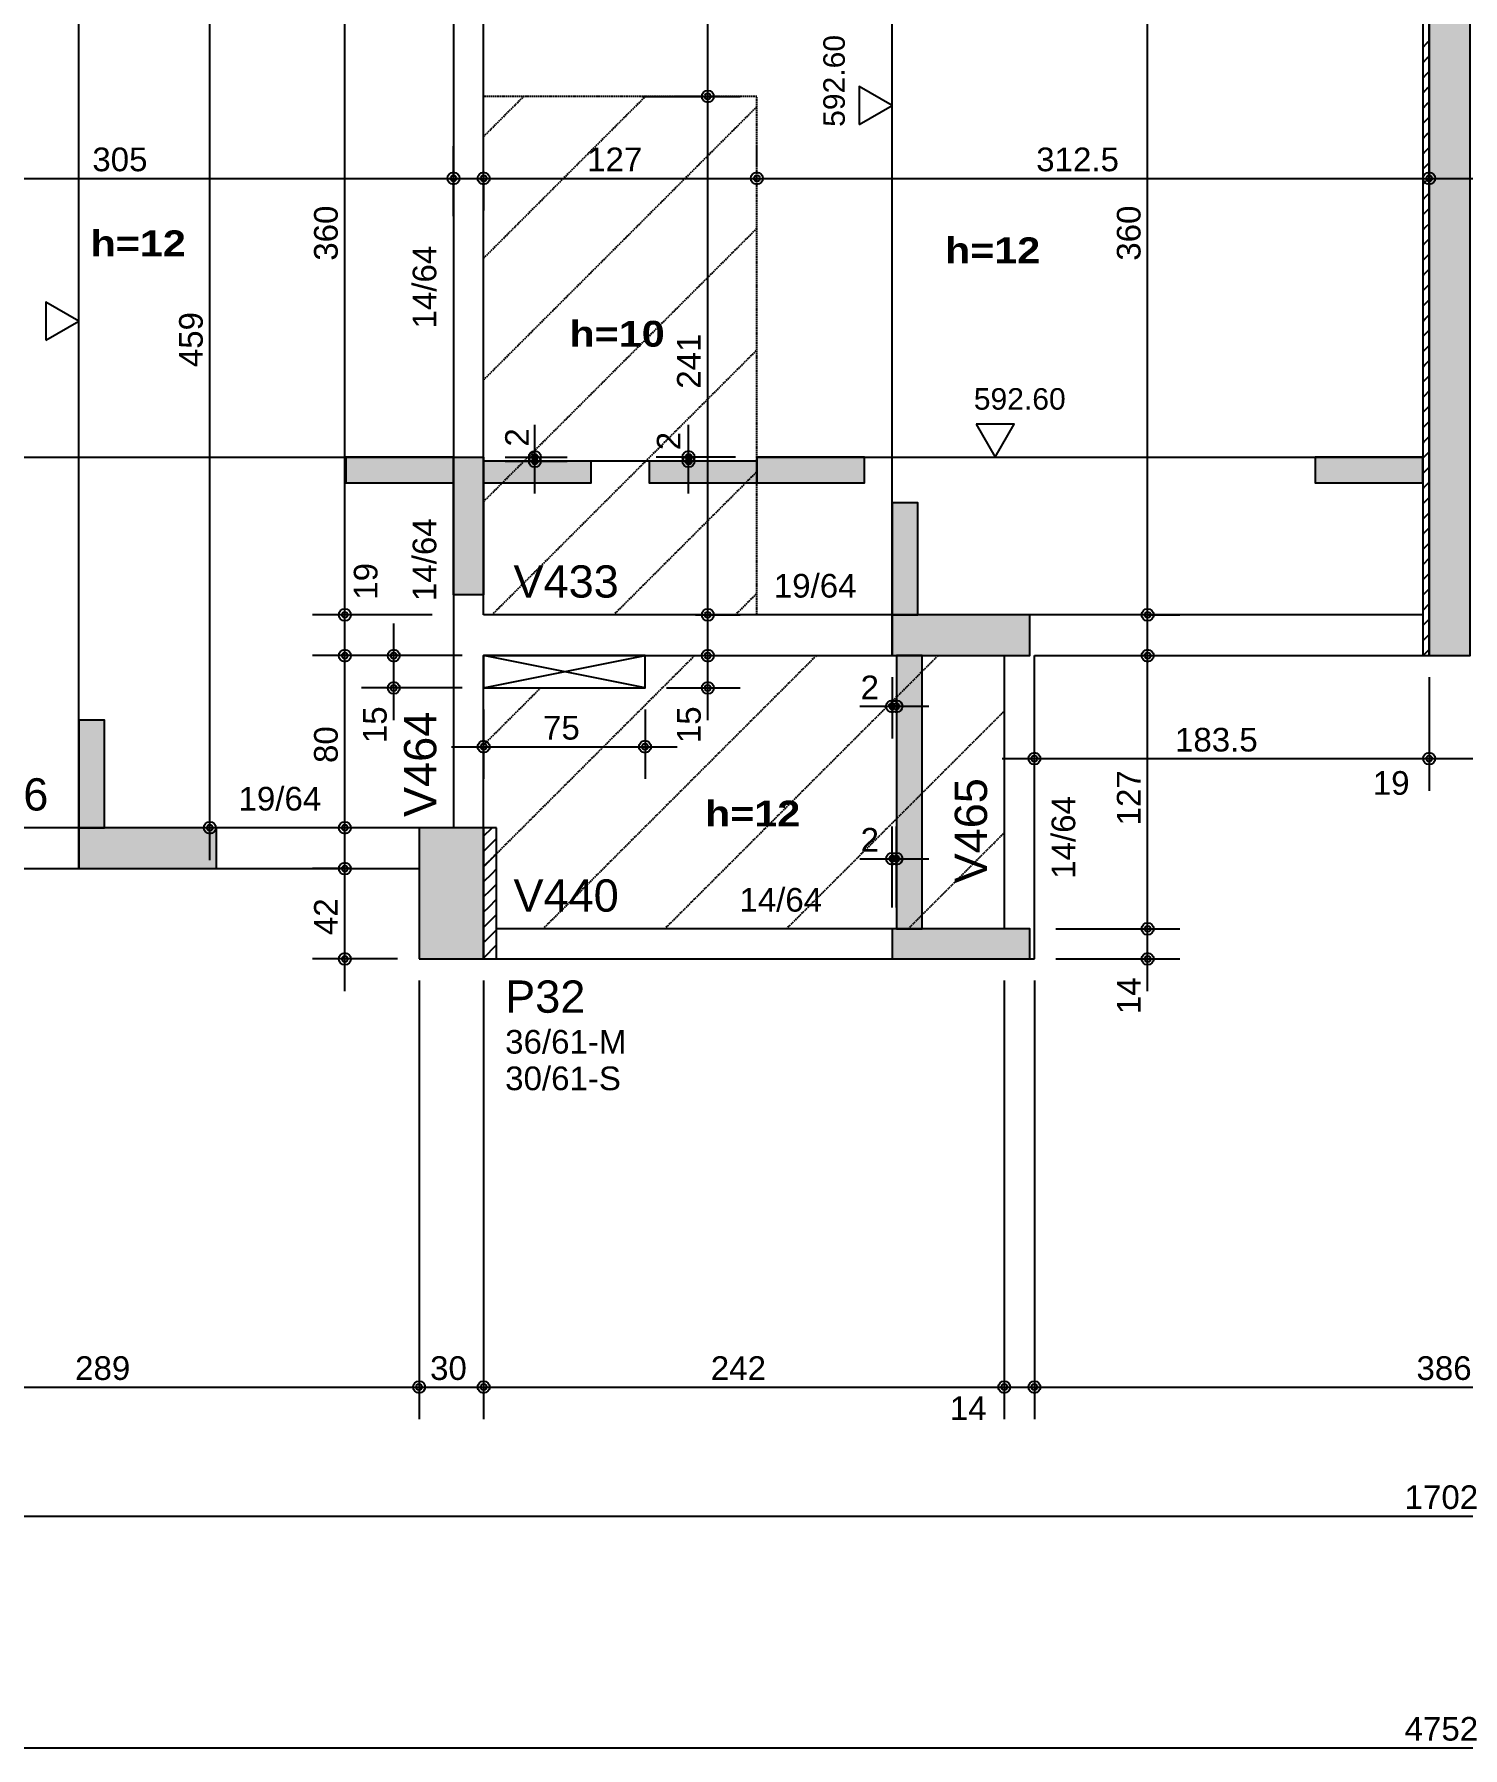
# Model space of a CAD drawing. Extents: x 0 to 7795, y 0 to 4205.
# Drawn here: x 2295 to 2959, y 1625 to 2422 of the extents above; entities that cross this region are included whole.
import ezdxf

# ---------------------------------------------------------------- set-up
doc = ezdxf.new("R2010")
doc.units = 0
doc.header["$MEASUREMENT"] = 0
doc.linetypes.add('ESTILO_TQS_0001', pattern=[1, 0.7, -0.3])
for name, color, linetype in [('MTH-224', 4, 'CONTINUOUS'), ('MTH-230', 1, 'CONTINUOUS'), ('MTH-COTAS7', 31, 'CONTINUOUS'), ('MTH-DIM-PILAR', 3, 'CONTINUOUS'), ('MTH-DIM-VIGA', 3, 'CONTINUOUS'), ('MTH-FACE-VIGA', 7, 'CONTINUOUS'), ('MTH-LINHA-SEÇÃO', 16, 'CONTINUOUS'), ('MTH-PILAR-SEGUE', 5, 'CONTINUOUS'), ('MTH-SIMB_COTA', 3, 'CONTINUOUS'), ('MTH-SOMBRA21', 150, 'CONTINUOUS'), ('MTH-SOMBRA25', 253, 'CONTINUOUS'), ('MTH-TIT1-VIGA', 5, 'CONTINUOUS'), ('MTH-TRACEJADO-216', 1, 'CONTINUOUS'), ('MTH-TXT', 4, 'CONTINUOUS'), ('MTH-TXT-NEGRITO', 5, 'CONTINUOUS')]:
    doc.layers.add(name, color=color, linetype=linetype)
doc.styles.add('TQS_ARIAL', font='arial.ttf')
doc.styles.add('TQS_ARIAL_BLACK', font='ariblk.ttf')

msp = doc.modelspace()

# ---------------------------------------------------------------- linework, layer by layer
at = {"layer": 'MTH-224', "linetype": 'Continuous'}
for points in [[(2678.087897, 2380.134453), (2693.386367, 2388.967456), (2678.087897, 2397.799581), (2678.087897, 2380.134453)], [(2300.035926, 2279.867062), (2315.334396, 2288.700066), (2300.035926, 2297.53219), (2300.035926, 2279.867062)], [(2732.510744, 2240.790798), (2741.343747, 2225.492328), (2750.175872, 2240.790798), (2732.510744, 2240.790798)]]:
    msp.add_lwpolyline(points, dxfattribs=at)
at = {"layer": 'MTH-230', "linetype": 'Continuous'}
for p, q in [((2503.511363, 2118.135498), (2578.511366, 2133.135498)), ((2578.511366, 2118.135498), (2503.511363, 2133.135498))]:
    msp.add_line(p, q, dxfattribs=at)
at = {"layer": 'MTH-COTAS7', "linetype": 'Continuous'}
for p, q in [((2376.242873, 2038.143101), (2376.242873, 2527.13677)), ((2438.970528, 2137.135501), (2438.970528, 2527.13677)), ((2607.698654, 2378.135439), (2607.698654, 2527.13677)), ((2812.152631, 2137.135501), (2812.152631, 2527.13677)), ((2607.698654, 2137.135501), (2607.698654, 2408.135439)), ((2577.01138, 2393.135439), (2622.698654, 2393.135439)), ((2612.698654, 2393.135439), (2592.698654, 2393.135439)), ((2489.511361, 2337.386135), (2489.511361, 2370.038858)), ((2630.511399, 2360.593422), (2630.511399, 2370.038858)), ((2630.511399, 2360.593422), (2630.511399, 2370.038858)), ((2169.511366, 2355.038858), (2504.511361, 2355.038858)), ((2488.511361, 2355.038858), (2645.511399, 2355.038858)), ((2503.511361, 2356.083774), (2503.511361, 2340.038858)), ((2615.511399, 2355.038858), (2958.011366, 2355.038858)), ((2943.011366, 2353.603166), (2943.011366, 2340.038858)), ((2947.011366, 2355.038858), (3289.511365, 2355.038858)), ((2527.308601, 2208.492328), (2527.308601, 2240.492328)), ((2598.749371, 2208.492328), (2598.749371, 2240.492328)), ((2513.511361, 2225.492328), (2542.308601, 2225.492328)), ((2513.511361, 2223.492328), (2542.308601, 2223.492328)), ((2620.511399, 2225.492328), (2583.749371, 2225.492328)), ((2620.511399, 2223.492328), (2583.749371, 2223.492328)), ((2438.970528, 2118.135501), (2438.970528, 2167.135501)), ((2469.511361, 2152.135501), (2423.970528, 2152.135501)), ((2479.511361, 2152.135501), (2423.970528, 2152.135501)), ((2602.041031, 2152.135501), (2622.698654, 2152.135501)), ((2812.335759, 2152.135501), (2827.152631, 2152.135501)), ((2438.970528, 2038.142044), (2438.970528, 2148.135501)), ((2461.710906, 2103.135498), (2461.710906, 2148.135498)), ((2607.698654, 2103.135498), (2607.698654, 2148.135501)), ((2812.152631, 1991.135501), (2812.152631, 2148.135501)), ((2479.511361, 2133.135501), (2423.970528, 2133.135501)), ((2479.511361, 2133.135501), (2423.970528, 2133.135501)), ((2493.511363, 2133.135498), (2446.710906, 2133.135498)), ((2588.511379, 2133.135501), (2622.698654, 2133.135501)), ((2814.204909, 2133.135501), (2827.152631, 2133.135501)), ((2693.386367, 2123.136558), (2693.386367, 2094.585297)), ((2695.386367, 2123.135501), (2695.386367, 2094.585297)), ((2943.011366, 2123.135501), (2943.011366, 2070.275959)), ((2943.011366, 2123.135501), (2943.011366, 2070.275959)), ((2493.511363, 2118.135498), (2446.710906, 2118.135498)), ((2588.511366, 2118.135498), (2622.698654, 2118.135498)), ((2503.511361, 2108.135498), (2503.511361, 2075.821089)), ((2578.511366, 2108.135498), (2578.511366, 2075.821089)), ((2678.386367, 2109.585297), (2710.386367, 2109.585297)), ((2759.511368, 1992.135501), (2759.511368, 2100.275959)), ((2488.511361, 2090.821089), (2593.511366, 2090.821089)), ((2744.511368, 2085.275959), (2958.011366, 2085.275959)), ((2928.011366, 2085.275959), (2977.011366, 2085.275959)), ((2947.011366, 2085.275959), (3160.511364, 2085.275959)), ((2369.334396, 2053.143101), (2361.242873, 2053.143101)), ((2445.927879, 2053.142044), (2423.970528, 2053.142044)), ((2438.970528, 1977.135463), (2438.970528, 2049.142044)), ((2693.386367, 2016.135501), (2693.386367, 2053.739065)), ((2695.386367, 2016.135501), (2695.386367, 2053.739065)), ((2441.927367, 2034.142044), (2423.970528, 2034.142044)), ((2678.386367, 2038.739065), (2710.386367, 2038.739065)), ((2812.152631, 1977.135501), (2812.152631, 2021.135501)), ((2769.511368, 2006.135501), (2827.152631, 2006.135501)), ((2769.511368, 2006.135501), (2827.152631, 2006.135501)), ((2463.511366, 1992.135463), (2423.970528, 1992.135463)), ((2769.511368, 1992.135501), (2827.152631, 1992.135501)), ((2473.511366, 1982.135463), (2473.511366, 1778.135501)), ((2473.511366, 1982.135463), (2473.511366, 1778.135501)), ((2503.511366, 1982.135463), (2503.511366, 1778.135501)), ((2503.511366, 1982.135463), (2503.511366, 1778.135501)), ((2745.511368, 1982.135501), (2745.511368, 1778.135501)), ((2745.511368, 1982.135501), (2745.511368, 1778.135501)), ((2759.511368, 1982.135501), (2759.511368, 1778.135501)), ((2759.511368, 1982.135501), (2759.511368, 1778.135501)), ((2169.511366, 1793.135501), (2488.511366, 1793.135501)), ((2458.511366, 1793.135501), (2518.511366, 1793.135501)), ((2488.511366, 1793.135501), (2760.511368, 1793.135501)), ((2730.511368, 1793.135501), (2774.511368, 1793.135501)), ((2744.511368, 1793.135501), (3160.511364, 1793.135501)), ((2086.511366, 1733.135501), (3818.511366, 1733.135501)), ((561.511366, 1625.451785), (5343.511366, 1625.451785))]:
    msp.add_line(p, q, dxfattribs=at)
at = {"layer": 'MTH-FACE-VIGA', "linetype": 'Continuous'}
for p, q in [((2940.011366, 2415.810431), (2942.158258, 2417.957322)), ((2942.158258, 2417.957322), (2943.011366, 2418.810431)), ((2940.011366, 2408.739363), (2942.104554, 2410.83255)), ((2942.104554, 2410.83255), (2943.011366, 2411.739363)), ((2940.011366, 2401.668295), (2942.05085, 2403.707778)), ((2942.05085, 2403.707778), (2943.011366, 2404.668295)), ((2940.011366, 2394.597227), (2941.997145, 2396.583006)), ((2941.943441, 2389.458234), (2943.011366, 2390.526159)), ((2941.997145, 2396.583006), (2943.011366, 2397.597227)), ((2940.011366, 2387.526159), (2941.943441, 2389.458234)), ((2940.011366, 2380.455092), (2941.889737, 2382.333462)), ((2941.889737, 2382.333462), (2943.011366, 2383.455092)), ((2940.011366, 2373.384024), (2941.836033, 2375.20869)), ((2941.836033, 2375.20869), (2943.011366, 2376.384024)), ((2940.011366, 2366.312956), (2941.782329, 2368.083918)), ((2941.782329, 2368.083918), (2943.011366, 2369.312956)), ((2940.011366, 2359.241888), (2941.728625, 2360.959146)), ((2941.728625, 2360.959146), (2943.011366, 2362.241888)), ((2940.011366, 2352.17082), (2941.674921, 2353.834374)), ((2941.674921, 2353.834374), (2943.011366, 2355.17082)), ((2940.011366, 2345.099753), (2941.621216, 2346.709602)), ((2941.621216, 2346.709602), (2943.011366, 2348.099753)), ((2940.011366, 2338.028685), (2941.567512, 2339.584831)), ((2941.513808, 2332.460059), (2943.011366, 2333.957617)), ((2941.567512, 2339.584831), (2943.011366, 2341.028685)), ((2940.011366, 2330.957617), (2941.513808, 2332.460059)), ((2941.460104, 2325.335287), (2943.011366, 2326.886549)), ((2940.011366, 2323.886549), (2941.460104, 2325.335287)), ((2940.011366, 2316.815481), (2941.4064, 2318.210515)), ((2941.4064, 2318.210515), (2943.011366, 2319.815481)), ((2940.011366, 2309.744414), (2941.352696, 2311.085743)), ((2941.352696, 2311.085743), (2943.011366, 2312.744414)), ((2940.011366, 2302.673346), (2941.298992, 2303.960971)), ((2941.298992, 2303.960971), (2943.011366, 2305.673346)), ((2940.011366, 2295.602278), (2941.245287, 2296.836199)), ((2941.245287, 2296.836199), (2943.011366, 2298.602278)), ((2940.011366, 2288.53121), (2941.191583, 2289.711427)), ((2941.191583, 2289.711427), (2943.011366, 2291.53121)), ((2940.011366, 2281.460142), (2941.137879, 2282.586655)), ((2941.137879, 2282.586655), (2943.011366, 2284.460142)), ((2940.011366, 2274.389074), (2941.084175, 2275.461883)), ((2941.030471, 2268.337111), (2943.011366, 2270.318007)), ((2941.084175, 2275.461883), (2943.011366, 2277.389074)), ((2940.011366, 2267.318007), (2941.030471, 2268.337111)), ((2940.976767, 2261.212339), (2943.011366, 2263.246939)), ((2940.011366, 2260.246939), (2940.976767, 2261.212339)), ((2940.923063, 2254.087567), (2943.011366, 2256.175871)), ((2940.011366, 2253.175871), (2940.923063, 2254.087567)), ((2940.011366, 2246.104803), (2940.869358, 2246.962795)), ((2940.869358, 2246.962795), (2943.011366, 2249.104803)), ((2940.011366, 2239.033735), (2940.815654, 2239.838023)), ((2940.815654, 2239.838023), (2943.011366, 2242.033735)), ((2940.011366, 2231.962668), (2940.76195, 2232.713251)), ((2940.76195, 2232.713251), (2943.011366, 2234.962668)), ((2940.011366, 2224.8916), (2940.708246, 2225.588479)), ((2940.708246, 2225.588479), (2943.011366, 2227.8916)), ((2940.011366, 2217.820532), (2940.654542, 2218.463707)), ((2940.654542, 2218.463707), (2943.011366, 2220.820532)), ((2940.011366, 2210.749464), (2940.600838, 2211.338935)), ((2940.547134, 2204.214163), (2943.011366, 2206.678396)), ((2940.600838, 2211.338935), (2943.011366, 2213.749464)), ((2940.011366, 2203.678396), (2940.547134, 2204.214163)), ((2940.493429, 2197.089392), (2943.011366, 2199.607329)), ((2940.011366, 2196.607329), (2940.493429, 2197.089392)), ((2940.439725, 2189.96462), (2943.011366, 2192.536261)), ((2940.011366, 2189.536261), (2940.439725, 2189.96462)), ((2940.011366, 2182.465193), (2940.386021, 2182.839848)), ((2940.386021, 2182.839848), (2943.011366, 2185.465193)), ((2940.011366, 2175.394125), (2940.332317, 2175.715076)), ((2940.332317, 2175.715076), (2943.011366, 2178.394125)), ((2940.011366, 2168.323057), (2940.278613, 2168.590304)), ((2940.278613, 2168.590304), (2943.011366, 2171.323057)), ((2940.011366, 2161.251989), (2940.224909, 2161.465532)), ((2940.224909, 2161.465532), (2943.011366, 2164.251989)), ((2940.011366, 2154.180922), (2940.171205, 2154.34076)), ((2940.171205, 2154.34076), (2943.011366, 2157.180922)), ((2940.011366, 2147.109854), (2940.1175, 2147.215988)), ((2940.063796, 2140.091216), (2943.011366, 2143.038786)), ((2940.1175, 2147.215988), (2943.011366, 2150.109854)), ((2940.011366, 2140.038786), (2940.063796, 2140.091216)), ((2940.179149, 2133.135501), (2943.011366, 2135.967718)), ((2503.511366, 2049.234312), (2507.412555, 2053.135501)), ((2503.511366, 2042.163244), (2508.968939, 2047.620817)), ((2508.968939, 2047.620817), (2509.511366, 2048.163244)), ((2503.511366, 2035.092177), (2508.19755, 2039.77836)), ((2508.19755, 2039.77836), (2509.511366, 2041.092177)), ((2503.511366, 2028.021109), (2507.426162, 2031.935904)), ((2507.426162, 2031.935904), (2509.511366, 2034.021109)), ((2503.511366, 2020.950041), (2506.654773, 2024.093447)), ((2506.654773, 2024.093447), (2509.511366, 2026.950041)), ((2503.511366, 2013.878973), (2505.883384, 2016.250991)), ((2505.883384, 2016.250991), (2509.511366, 2019.878973)), ((2503.511366, 2006.807905), (2505.111995, 2008.408534)), ((2505.111995, 2008.408534), (2509.511366, 2012.807905)), ((2503.511366, 1999.736838), (2504.340607, 2000.566078)), ((2504.340607, 2000.566078), (2509.511366, 2005.736838)), ((2503.511366, 1992.66577), (2503.569218, 1992.723621)), ((2503.569218, 1992.723621), (2509.511366, 1998.66577))]:
    msp.add_line(p, q, dxfattribs=at)
for points in [[(2943.011366, 2531.13677), (2940.011366, 2531.13677), (2940.011366, 2133.135501), (2943.011366, 2133.135501), (2943.011366, 2531.13677)], [(2489.511361, 2512.13677), (2489.511361, 2142.635501)], [(2503.511361, 2152.135501), (2503.511361, 2512.13677)], [(2752.511368, 2152.135501), (2503.511361, 2152.135501)], [(2940.011366, 2152.135501), (2752.511368, 2152.135501)], [(2489.511361, 2142.635501), (2489.511361, 2053.135501)], [(2503.511361, 2053.135501), (2503.511361, 2133.135501)], [(2503.511361, 2133.135501), (2745.511368, 2133.135501)], [(2503.511363, 2118.135498), (2578.511366, 2118.135498), (2578.511366, 2133.135498), (2503.511363, 2133.135498), (2503.511363, 2118.135498)], [(2745.511368, 2133.135501), (2745.511368, 2006.135501)], [(2759.511368, 1992.135501), (2759.511368, 2133.135501)], [(2759.511368, 2133.135501), (2943.011366, 2133.135501)], [(2473.511366, 2053.142044), (2192.511366, 2053.142044)], [(2509.511366, 2053.135501), (2503.511366, 2053.135501), (2503.511366, 1992.135463), (2509.511366, 1992.135463), (2509.511366, 2053.135501)], [(2192.511366, 2034.142044), (2473.511366, 2034.142044)], [(2745.511368, 2006.135501), (2509.511366, 2006.135501)], [(2503.511366, 1992.135501), (2759.511368, 1992.135501)]]:
    msp.add_lwpolyline(points, dxfattribs=at)
at = {"layer": 'MTH-LINHA-SEÇÃO', "linetype": 'Continuous'}
for p, q in [((2315.334396, 2034.142044), (2315.334396, 2531.13677)), ((2693.386367, 2133.135501), (2693.386367, 2531.13677)), ((1888.512128, 2225.492328), (2503.511361, 2225.492328)), ((2630.511398, 2223.492328), (2503.511361, 2223.492328)), ((2630.511398, 2225.492328), (2940.011366, 2225.492328))]:
    msp.add_line(p, q, dxfattribs=at)
for points in [[(2489.511361, 2225.492328), (2439.511361, 2225.492328), (2439.511361, 2213.492328), (2489.511361, 2213.492328), (2489.511361, 2225.492328)], [(2489.511361, 2225.492328), (2503.511361, 2225.492328), (2503.511361, 2161.492328), (2489.511361, 2161.492328), (2489.511361, 2225.492328)], [(2553.511361, 2223.492328), (2503.511361, 2223.492328), (2503.511361, 2213.492328), (2553.511361, 2213.492328), (2553.511361, 2223.492328)], [(2630.511398, 2223.492328), (2580.511398, 2223.492328), (2580.511398, 2213.492328), (2630.511398, 2213.492328), (2630.511398, 2223.492328)], [(2680.511398, 2225.492328), (2630.511398, 2225.492328), (2630.511398, 2213.492328), (2680.511398, 2213.492328), (2680.511398, 2225.492328)], [(2940.011366, 2225.492328), (2890.011366, 2225.492328), (2890.011366, 2213.492328), (2940.011366, 2213.492328), (2940.011366, 2225.492328)], [(2693.386367, 2204.136558), (2693.386367, 2152.136558), (2705.386367, 2152.136558), (2705.386367, 2204.136558), (2693.386367, 2204.136558)], [(2693.386367, 2152.136558), (2693.386367, 2133.136558), (2757.386367, 2133.136558), (2757.386367, 2152.136558), (2693.386367, 2152.136558)], [(2695.386367, 2133.135501), (2695.386367, 2006.135501), (2707.386367, 2006.135501), (2707.386367, 2133.135501), (2695.386367, 2133.135501)], [(2315.334396, 2103.143101), (2315.334396, 2053.143101), (2327.334396, 2053.143101), (2327.334396, 2103.143101), (2315.334396, 2103.143101)], [(2315.334396, 2053.143101), (2315.334396, 2034.143101), (2379.334396, 2034.143101), (2379.334396, 2053.143101), (2315.334396, 2053.143101)], [(2693.386367, 2006.135501), (2693.386367, 1992.135501), (2757.386367, 1992.135501), (2757.386367, 2006.135501), (2693.386367, 2006.135501)]]:
    msp.add_lwpolyline(points, dxfattribs=at)
at = {"layer": 'MTH-PILAR-SEGUE', "linetype": 'Continuous'}
for points in [[(2943.011366, 2133.135501), (2962.011366, 2133.135501), (2962.011366, 2531.13677), (2943.011366, 2531.13677), (2943.011366, 2133.135501)], [(2473.511366, 1992.135463), (2503.511366, 1992.135463), (2503.511366, 2053.135501), (2473.511366, 2053.135501), (2473.511366, 1992.135463)]]:
    msp.add_lwpolyline(points, dxfattribs=at)
at = {"layer": 'MTH-SIMB_COTA', "linetype": 'Continuous'}
for centre, radius in [((2607.698654, 2393.135439), 2.8), ((2607.698654, 2393.135439), 2.8), ((2607.698654, 2393.135439), 1.4), ((2607.698654, 2393.135439), 1.4), ((2489.511361, 2355.038858), 2.8), ((2503.511361, 2355.038858), 2.8), ((2630.511399, 2355.038858), 2.8), ((2630.511399, 2355.038858), 2.8), ((2943.011366, 2355.038858), 2.8), ((2489.511361, 2355.038858), 1.4), ((2503.511361, 2355.038858), 1.4), ((2630.511399, 2355.038858), 1.4), ((2630.511399, 2355.038858), 1.4), ((2943.011366, 2355.038858), 1.4), ((2527.308601, 2225.492328), 2.8), ((2527.308601, 2223.492328), 2.8), ((2527.308601, 2225.492328), 1.4), ((2527.308601, 2223.492328), 1.4), ((2598.749371, 2225.492328), 2.8), ((2598.749371, 2223.492328), 2.8), ((2598.749371, 2225.492328), 1.4), ((2598.749371, 2223.492328), 1.4), ((2438.970528, 2152.135501), 2.8), ((2438.970528, 2152.135501), 2.8), ((2438.970528, 2152.135501), 1.4), ((2438.970528, 2152.135501), 1.4), ((2607.698654, 2152.135501), 2.8), ((2607.698654, 2152.135501), 1.4), ((2812.152631, 2152.135501), 2.8), ((2812.152631, 2152.135501), 1.4), ((2438.970528, 2133.135501), 2.8), ((2438.970528, 2133.135501), 2.8), ((2461.710906, 2133.135498), 2.8), ((2607.698654, 2133.135501), 2.8), ((2812.152631, 2133.135501), 2.8), ((2438.970528, 2133.135501), 1.4), ((2438.970528, 2133.135501), 1.4), ((2461.710906, 2133.135498), 1.4), ((2607.698654, 2133.135501), 1.4), ((2812.152631, 2133.135501), 1.4), ((2461.710906, 2118.135498), 2.8), ((2461.710906, 2118.135498), 1.4), ((2607.698654, 2118.135498), 2.8), ((2607.698654, 2118.135498), 1.4), ((2693.386367, 2109.585297), 2.8), ((2693.386367, 2109.585297), 1.4), ((2695.386367, 2109.585297), 2.8), ((2695.386367, 2109.585297), 1.4), ((2503.511361, 2090.821089), 2.8), ((2503.511361, 2090.821089), 1.4), ((2578.511366, 2090.821089), 2.8), ((2578.511366, 2090.821089), 1.4), ((2759.511368, 2085.275959), 2.8), ((2943.011366, 2085.275959), 2.8), ((2943.011366, 2085.275959), 2.8), ((2759.511368, 2085.275959), 1.4), ((2943.011366, 2085.275959), 1.4), ((2943.011366, 2085.275959), 1.4), ((2376.242873, 2053.143101), 2.8), ((2438.970528, 2053.142044), 2.8), ((2376.242873, 2053.143101), 1.4), ((2438.970528, 2053.142044), 1.4), ((2693.386367, 2038.739065), 2.8), ((2693.386367, 2038.739065), 1.4), ((2695.386367, 2038.739065), 2.8), ((2695.386367, 2038.739065), 1.4), ((2438.970528, 2034.142044), 2.8), ((2438.970528, 2034.142044), 1.4), ((2812.152631, 2006.135501), 2.8), ((2812.152631, 2006.135501), 2.8), ((2812.152631, 2006.135501), 1.4), ((2812.152631, 2006.135501), 1.4), ((2438.970528, 1992.135463), 2.8), ((2438.970528, 1992.135463), 1.4), ((2812.152631, 1992.135501), 2.8), ((2812.152631, 1992.135501), 1.4), ((2473.511366, 1793.135501), 2.8), ((2473.511366, 1793.135501), 2.8), ((2473.511366, 1793.135501), 1.4), ((2473.511366, 1793.135501), 1.4), ((2503.511366, 1793.135501), 2.8), ((2503.511366, 1793.135501), 2.8), ((2503.511366, 1793.135501), 1.4), ((2503.511366, 1793.135501), 1.4), ((2745.511368, 1793.135501), 2.8), ((2745.511368, 1793.135501), 2.8), ((2745.511368, 1793.135501), 1.4), ((2745.511368, 1793.135501), 1.4), ((2759.511368, 1793.135501), 2.8), ((2759.511368, 1793.135501), 2.8), ((2759.511368, 1793.135501), 1.4), ((2759.511368, 1793.135501), 1.4)]:
    msp.add_circle(centre, radius, dxfattribs=at)
at = {"layer": 'MTH-SOMBRA21', "linetype": 'Continuous'}
for points in [[(2489.511361, 2225.492328), (2439.511361, 2225.492328), (2439.511361, 2213.492328)], [(2489.511361, 2225.492328), (2439.511361, 2213.492328), (2489.511361, 2213.492328)], [(2489.511361, 2225.492328), (2489.511361, 2213.492328), (2489.511361, 2225.492328)], [(2489.511361, 2225.492328), (2503.511361, 2225.492328), (2503.511361, 2161.492328)], [(2489.511361, 2225.492328), (2503.511361, 2161.492328), (2489.511361, 2161.492328)], [(2489.511361, 2225.492328), (2489.511361, 2161.492328), (2489.511361, 2225.492328)], [(2553.511361, 2223.492328), (2503.511361, 2223.492328), (2503.511361, 2213.492328)], [(2553.511361, 2223.492328), (2503.511361, 2213.492328), (2553.511361, 2213.492328)], [(2553.511361, 2223.492328), (2553.511361, 2213.492328), (2553.511361, 2223.492328)], [(2630.511398, 2223.492328), (2580.511398, 2223.492328), (2580.511398, 2213.492328)], [(2630.511398, 2223.492328), (2580.511398, 2213.492328), (2630.511398, 2213.492328)], [(2680.511398, 2225.492328), (2630.511398, 2225.492328), (2630.511398, 2213.492328)], [(2680.511398, 2225.492328), (2630.511398, 2213.492328), (2680.511398, 2213.492328)], [(2630.511398, 2223.492328), (2630.511398, 2213.492328), (2630.511398, 2223.492328)], [(2680.511398, 2225.492328), (2680.511398, 2213.492328), (2680.511398, 2225.492328)], [(2940.011366, 2225.492328), (2890.011366, 2225.492328), (2890.011366, 2213.492328)], [(2940.011366, 2225.492328), (2890.011366, 2213.492328), (2940.011366, 2213.492328)], [(2940.011366, 2225.492328), (2940.011366, 2213.492328), (2940.011366, 2225.492328)], [(2693.386367, 2204.136558), (2693.386367, 2152.136558), (2705.386367, 2152.136558)], [(2693.386367, 2204.136558), (2705.386367, 2152.136558), (2705.386367, 2204.136558)], [(2693.386367, 2204.136558), (2705.386367, 2204.136558), (2693.386367, 2204.136558)], [(2693.386367, 2152.136558), (2693.386367, 2133.136558), (2757.386367, 2133.136558)], [(2693.386367, 2152.136558), (2757.386367, 2133.136558), (2757.386367, 2152.136558)], [(2693.386367, 2152.136558), (2757.386367, 2152.136558), (2693.386367, 2152.136558)], [(2695.386367, 2133.135501), (2695.386367, 2006.135501), (2707.386367, 2006.135501)], [(2695.386367, 2133.135501), (2707.386367, 2006.135501), (2707.386367, 2133.135501)], [(2695.386367, 2133.135501), (2707.386367, 2133.135501), (2695.386367, 2133.135501)], [(2315.334396, 2103.143101), (2315.334396, 2053.143101), (2327.334396, 2053.143101)], [(2315.334396, 2103.143101), (2327.334396, 2053.143101), (2327.334396, 2103.143101)], [(2315.334396, 2103.143101), (2327.334396, 2103.143101), (2315.334396, 2103.143101)], [(2315.334396, 2053.143101), (2315.334396, 2034.143101), (2379.334396, 2034.143101)], [(2315.334396, 2053.143101), (2379.334396, 2034.143101), (2379.334396, 2053.143101)], [(2315.334396, 2053.143101), (2379.334396, 2053.143101), (2315.334396, 2053.143101)], [(2693.386367, 2006.135501), (2693.386367, 1992.135501), (2757.386367, 1992.135501)], [(2693.386367, 2006.135501), (2757.386367, 1992.135501), (2757.386367, 2006.135501)], [(2693.386367, 2006.135501), (2757.386367, 2006.135501), (2693.386367, 2006.135501)]]:
    msp.add_solid(points, dxfattribs=at)
at = {"layer": 'MTH-SOMBRA25', "linetype": 'Continuous'}
for points in [[(2943.011366, 2133.135501), (2962.011366, 2133.135501), (2962.011366, 2531.13677)], [(2943.011366, 2133.135501), (2962.011366, 2531.13677), (2943.011366, 2531.13677)], [(2943.011366, 2133.135501), (2943.011366, 2531.13677), (2943.011366, 2133.135501)], [(2473.511366, 1992.135463), (2503.511366, 1992.135463), (2503.511366, 2053.135501)], [(2473.511366, 1992.135463), (2503.511366, 2053.135501), (2473.511366, 2053.135501)], [(2473.511366, 1992.135463), (2473.511366, 2053.135501), (2473.511366, 1992.135463)]]:
    msp.add_solid(points, dxfattribs=at)
at = {"layer": 'MTH-TRACEJADO-216', "linetype": 'ESTILO_TQS_0001'}
for p, q in [((2503.511361, 2317.934884), (2578.711916, 2393.135439)), ((2503.511361, 2374.503427), (2522.143373, 2393.135439)), ((2630.511399, 2393.135439), (2503.511361, 2393.135439)), ((2630.511399, 2152.135501), (2630.511399, 2393.135439)), ((2503.511361, 2261.366342), (2630.511399, 2388.36638)), ((2503.511361, 2204.797799), (2630.511399, 2331.797837)), ((2507.417605, 2152.135501), (2630.511399, 2275.229295)), ((2563.986148, 2152.135501), (2630.511399, 2218.660752)), ((2620.55469, 2152.135501), (2630.511399, 2162.09221)), ((2503.511363, 2035.092174), (2601.55469, 2133.135501)), ((2531.123233, 2006.135501), (2658.123233, 2133.135501)), ((2587.691775, 2006.135501), (2714.691775, 2133.135501)), ((2503.511363, 2091.660716), (2529.986145, 2118.135498)), ((2644.260318, 2006.135501), (2745.511368, 2107.386551)), ((2700.82886, 2006.135501), (2745.511368, 2050.818009))]:
    msp.add_line(p, q, dxfattribs=at)

# ---------------------------------------------------------------- texts
at = {"layer": 'MTH-COTAS7', "linetype": 'Continuous', "style": 'TQS_ARIAL'}
for s, p in [('305', (2321.611364, 2358.338858)), ('127', (2551.61138, 2358.338858)), ('312.5', (2760.361383, 2358.338858)), ('2', (2678.719704, 2112.885297)), ('75', (2531.111364, 2094.121089)), ('183.5', (2824.861367, 2088.575959)), ('19', (2916.81552, 2068.466995)), ('2', (2678.719704, 2042.039065)), ('289', (2313.611366, 1796.435501)), ('30', (2478.611366, 1796.435501)), ('242', (2609.111367, 1796.435501)), ('386', (2937.111366, 1796.435501)), ('14', (2720.199869, 1777.789394)), ('1702', (2931.611366, 1736.435501)), ('4752', (2931.611366, 1628.751785))]:
    msp.add_text(s, height=11, dxfattribs=at).set_placement(p)
for s, p in [('360', (2435.670528, 2316.736135)), ('360', (2808.852631, 2316.736135)), ('459', (2372.942873, 2267.239935)), ('241', (2604.398654, 2257.23547)), ('2', (2524.511057, 2230.314647)), ('2', (2595.011274, 2228.635879)), ('19', (2454.154612, 2159.138274)), ('15', (2458.410906, 2092.468835)), ('15', (2604.398654, 2092.468835)), ('80', (2435.670528, 2083.238772)), ('127', (2808.852631, 2054.235501)), ('42', (2435.670528, 2003.238753)), ('14', (2808.852631, 1966.468838))]:
    msp.add_text(s, height=11, rotation=90, dxfattribs=at).set_placement(p)
at = {"layer": 'MTH-DIM-PILAR', "linetype": 'Continuous', "style": 'TQS_ARIAL'}
for s, p in [('36/61-M', (2513.511366, 1948.135463)), ('30/61-S', (2513.511366, 1931.135463))]:
    msp.add_text(s, height=11, dxfattribs=at).set_placement(p)
at = {"layer": 'MTH-DIM-VIGA', "linetype": 'Continuous', "style": 'TQS_ARIAL'}
for s, rotation, p in [('14/64', 90, (2481.511361, 2285.246488)), ('14/64', 90, (2481.511361, 2158.540441)), ('19/64', 360, (2638.386367, 2160.135501)), ('19/64', 360, (2389.560652, 2061.142044)), ('14/64', 90, (2778.511368, 2029.406508)), ('14/64', 360, (2622.386366, 2014.135501))]:
    msp.add_text(s, height=11, rotation=rotation, dxfattribs=at).set_placement(p)
at = {"layer": 'MTH-PILAR-SEGUE', "linetype": 'Continuous', "style": 'TQS_ARIAL'}
msp.add_text('P32', height=15, dxfattribs=at).set_placement((2513.511366, 1967.135463))
at = {"layer": 'MTH-TIT1-VIGA', "linetype": 'Continuous', "style": 'TQS_ARIAL'}
for s, rotation, p in [('V433', 360, (2517.386361, 2160.135501)), ('V464', 90, (2481.511361, 2058.142044)), ('V436', 360, (2252.239688, 2061.142044)), ('V465', 90, (2737.511368, 2027.260501)), ('V440', 360, (2517.386366, 2014.135501))]:
    msp.add_text(s, height=15, rotation=rotation, dxfattribs=at).set_placement(p)
at = {"layer": 'MTH-TXT', "linetype": 'Continuous', "style": 'TQS_ARIAL'}
msp.add_text('592.60', height=10, rotation=90, dxfattribs=at).set_placement((2671.386367, 2378.967456))
msp.add_text('592.60', height=10, dxfattribs=at).set_placement((2731.343747, 2247.492328))
at = {"layer": 'MTH-TXT-NEGRITO', "linetype": 'Continuous', "style": 'TQS_ARIAL_BLACK'}
for s, p in [('h=12', (2320.798449, 2318.833251)), ('h=12', (2717.946379, 2315.583303)), ('h=10', (2543.408549, 2276.777525)), ('h=12', (2606.412191, 2053.740829))]:
    msp.add_text(s, height=12, dxfattribs=at).set_placement(p)

doc.saveas('drawing.dxf')
